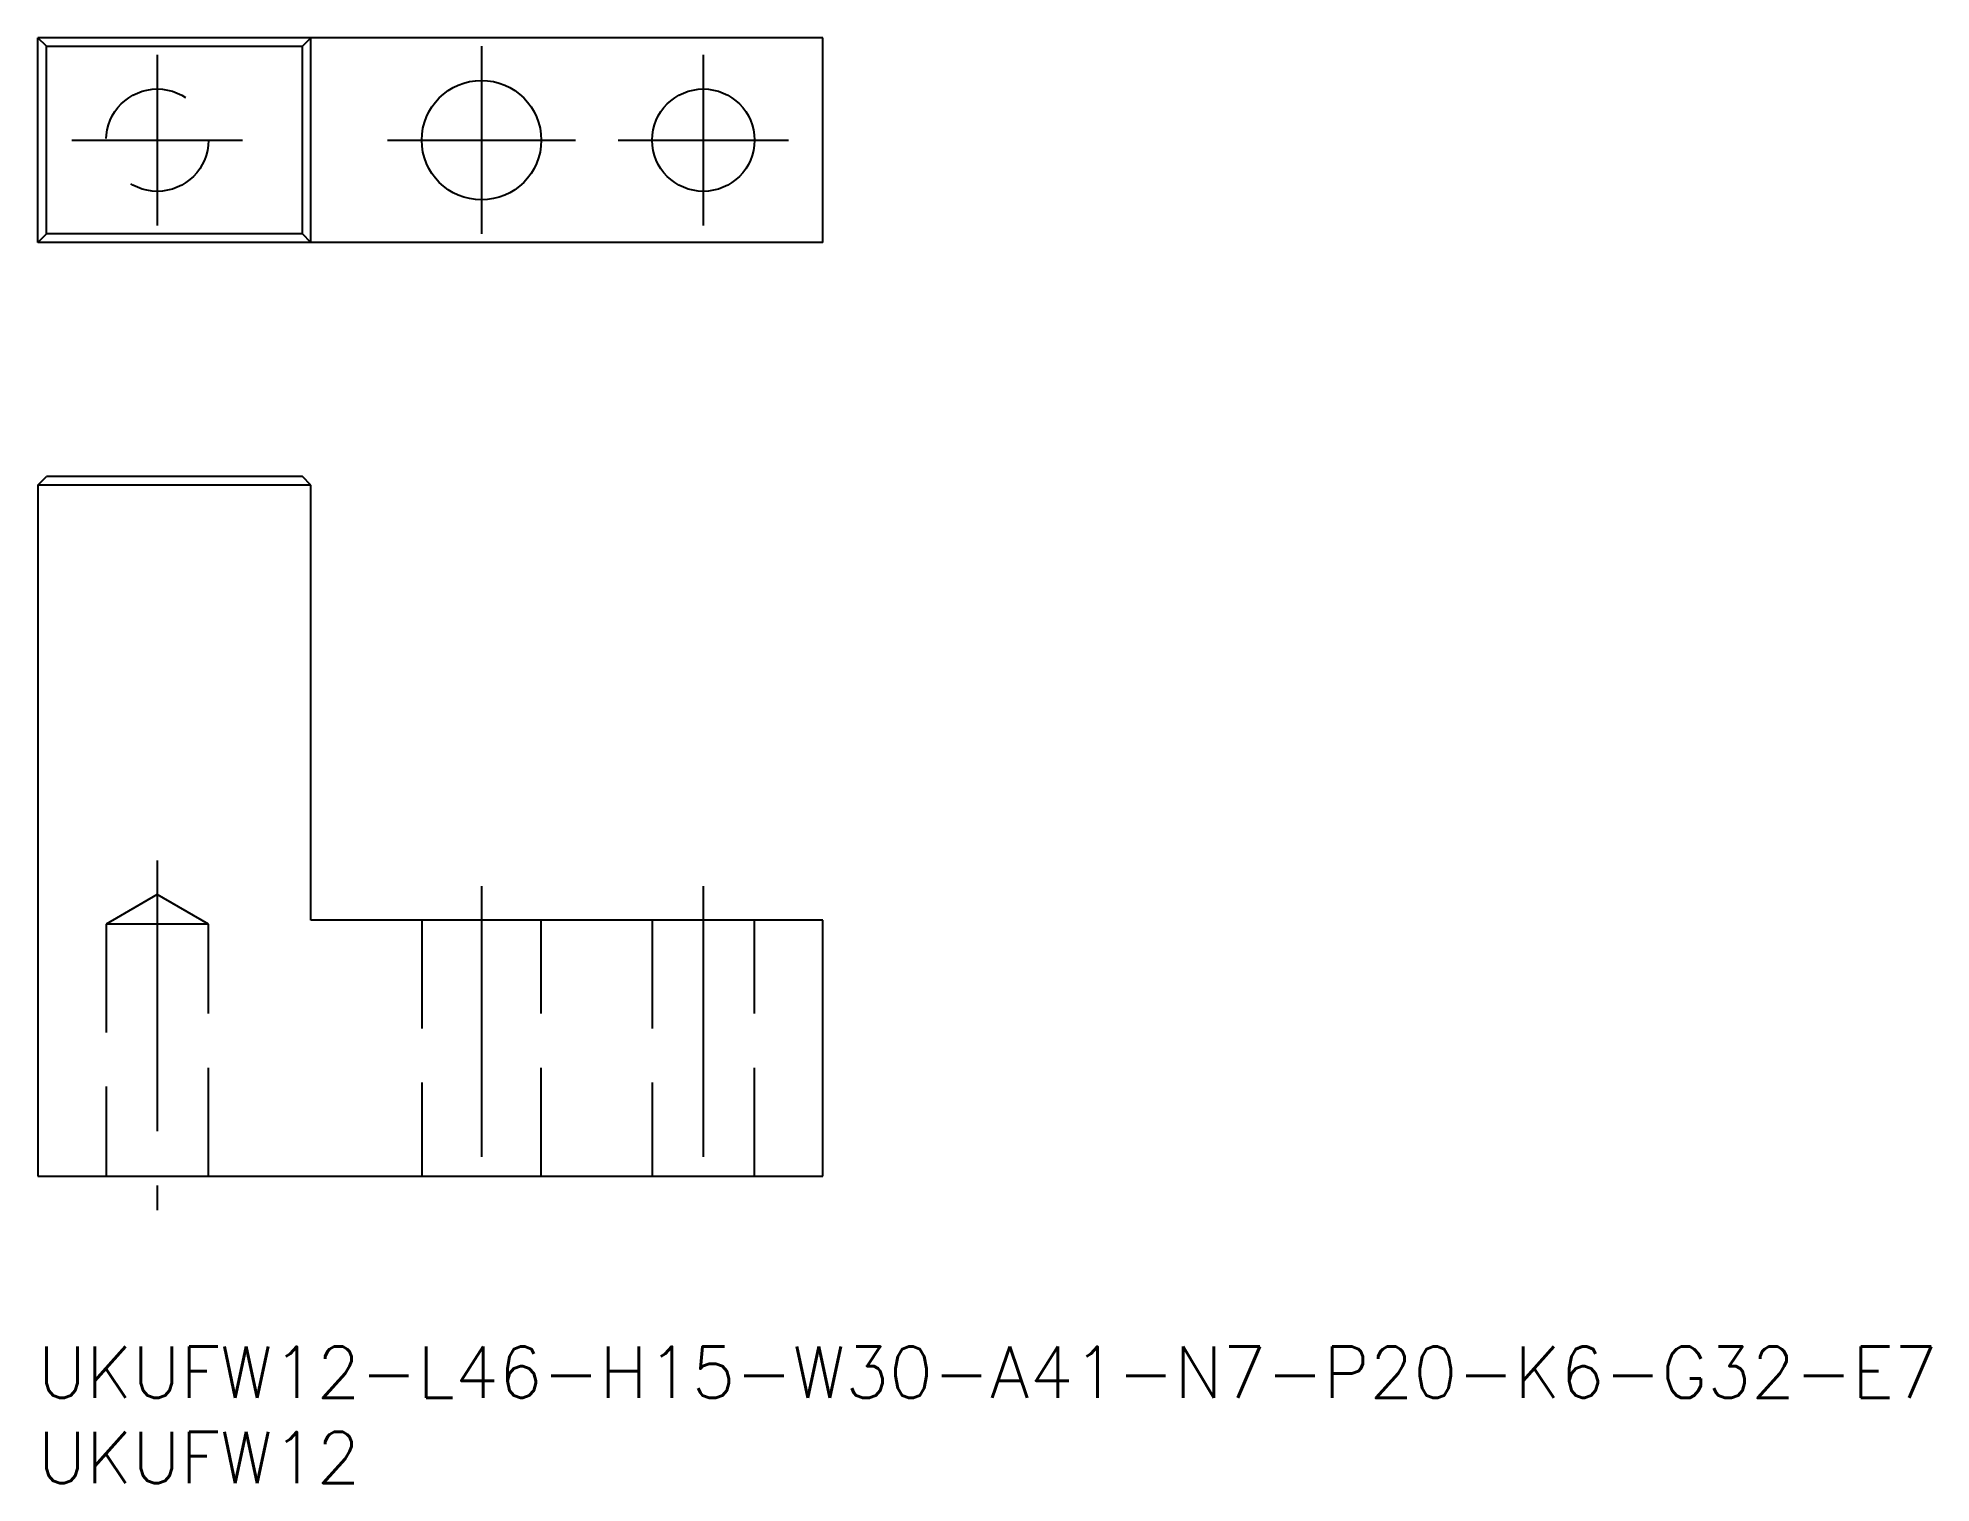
# Model space of a CAD drawing. Extents: x 0 to 111, y -8 to 77.
import ezdxf

# ---------------------------------------------------------------- set-up
doc = ezdxf.new("R2010")
doc.units = 0
doc.header["$LTSCALE"] = 0.5
doc.linetypes.add('CENTER', pattern=[50.8, 31.75, -6.35, 6.35, -6.35])
doc.linetypes.add('DASHED', pattern=[19.05, 12.7, -6.35])
for name, color, linetype in [('MSM_CENTER', 1, 'CENTER'), ('MSM_CONTINUOUS', 7, 'CONTINUOUS'), ('MSM_DASHED', 4, 'DASHED'), ('MSM_PART_NUMBER', 7, 'CONTINUOUS')]:
    doc.layers.add(name, color=color, linetype=linetype)
doc.styles.get("Standard").update_dxf_attribs({"font": 'txt.shx', "height": 1, "bigfont": 'bigfont.shx'})

# ---------------------------------------------------------------- blocks, each defined once
blk = doc.blocks.new('*U24')
at = {"layer": 'MSM_PART_NUMBER'}
blk.add_text('UKUFW12-L46-H15-W30-A41-N7-P20-K6-G32-E7', height=3, dxfattribs=at).set_placement((0, -3))
blk = doc.blocks.new('*U25')
at = {"layer": 'MSM_PART_NUMBER'}
blk.add_text('UKUFW12', height=3, dxfattribs=at).set_placement((0, -8))

msp = doc.modelspace()

# ---------------------------------------------------------------- linework, layer by layer
at = {"layer": 'MSM_CENTER'}
for p, q in [((7, 75.72), (7, 65.72)), ((26, 76.22), (26, 65.22)), ((39, 75.72), (39, 65.72)), ((2, 70.72), (12, 70.72)), ((20.5, 70.72), (31.5, 70.72)), ((34, 70.72), (44, 70.72)), ((7, 28.5), (7, 8)), ((26, 27), (26, 8)), ((39, 27), (39, 8))]:
    msp.add_line(p, q, dxfattribs=at)
at = {"layer": 'MSM_CONTINUOUS'}
for p, q in [((46, 76.72), (0, 76.72)), ((0.5, 76.22), (0, 76.72)), ((0, 64.72), (0, 76.72)), ((16, 76.72), (15.5, 76.22)), ((16, 64.72), (16, 76.72)), ((46, 64.72), (46, 76.72)), ((0.5, 76.22), (15.5, 76.22)), ((0.5, 65.22), (0.5, 76.22)), ((15.5, 65.22), (15.5, 76.22)), ((0, 64.72), (0.5, 65.22)), ((46, 64.72), (0, 64.72)), ((15.5, 65.22), (0.5, 65.22)), ((16, 64.72), (15.5, 65.22)), ((0, 50.5), (0.5, 51)), ((0, 50.5), (0, 10)), ((16, 50.5), (0, 50.5)), ((15.5, 51), (0.5, 51)), ((16, 50.5), (15.5, 51)), ((16, 25), (16, 50.5)), ((46, 25), (16, 25)), ((46, 10), (46, 25)), ((0, 10), (46, 10))]:
    msp.add_line(p, q, dxfattribs=at)
for centre, radius in [((26, 70.72), 3.5), ((39, 70.72), 3)]:
    msp.add_circle(centre, radius, dxfattribs=at)
at = {"layer": 'MSM_DASHED'}
for p, q in [((7, 26.5), (4, 24.77)), ((10, 24.77), (7, 26.5)), ((10, 24.77), (4, 24.77)), ((4, 24.77), (4, 10)), ((10, 10), (10, 24.77)), ((22.5, 25), (22.5, 10)), ((29.5, 10), (29.5, 25)), ((36, 25), (36, 10)), ((42, 10), (42, 25))]:
    msp.add_line(p, q, dxfattribs=at)
msp.add_circle((7, 70.72), 3, dxfattribs=at)

# ---------------------------------------------------------------- block references
at = {"layer": 'MSM_CONTINUOUS'}
for name in ['*U24', '*U25']:
    msp.add_blockref(name, (0, 0), dxfattribs=at)

doc.saveas('drawing.dxf')
